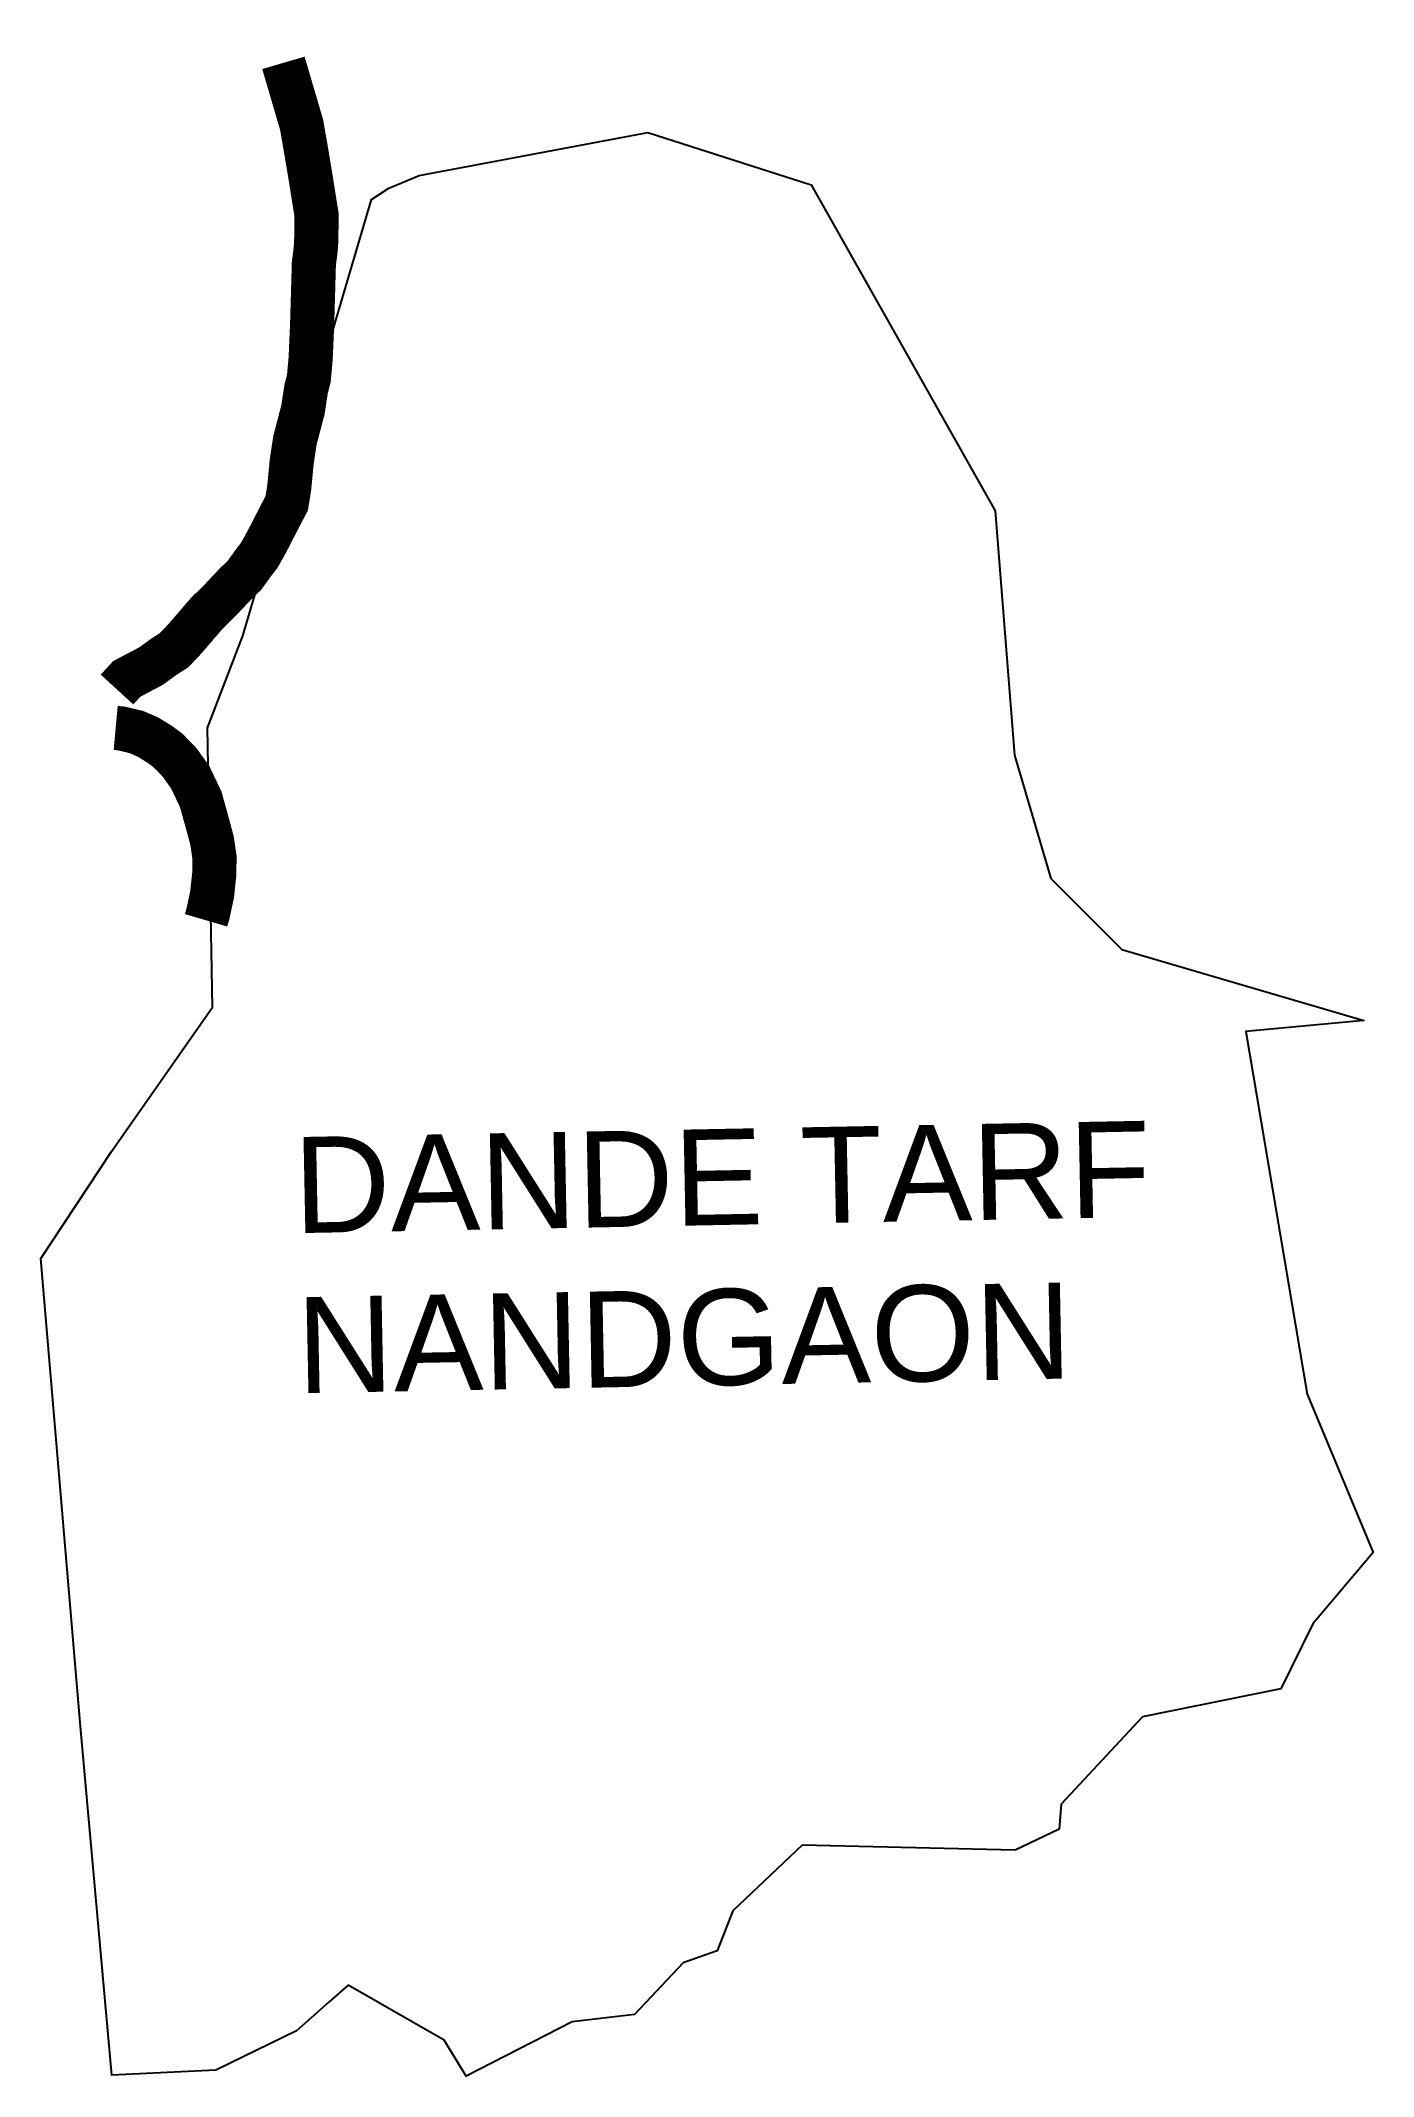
# Model space of a CAD drawing. Header units: metres. Extents: x 278833 to 280342, y 2036040 to 2038344.
import ezdxf

# ---------------------------------------------------------------- set-up
doc = ezdxf.new("R2010")
doc.units = ezdxf.units.M
for name, color, linetype in [('UNPROTECTED', 130, 'Continuous'), ('village', 3, 'Continuous'), ('VILLAGE NAME', 250, 'Continuous')]:
    doc.layers.add(name, color=color, linetype=linetype)
doc.styles.get("Standard").update_dxf_attribs({"font": 'simplex.shx'})

msp = doc.modelspace()

# ---------------------------------------------------------------- linework, layer by layer
at = {"layer": 'UNPROTECTED', "const_width": 50, "flags": 128}
for points in [[(279107.7, 2038319.3), (279119.7, 2038278.4), (279128.2, 2038249.6), (279133.4, 2038220), (279138.6, 2038188.6), (279144.3, 2038152.7), (279145.2, 2038147.3), (279145, 2038124), (279144.6, 2038112.5), (279143.7, 2038103.6), (279142.2, 2038092.6), (279140.2, 2038023), (279138.5, 2037984.3), (279136.5, 2037962.1), (279134.6, 2037954.8), (279133.5, 2037950.7), (279132.9, 2037946.8), (279129.8, 2037926.6), (279120.7, 2037891.7), (279117.1, 2037867.8), (279114.3, 2037838.6), (279111.4, 2037820.6), (279105, 2037808.5), (279088.4, 2037776.2), (279080.1, 2037761.5), (279073.5, 2037753), (279063.6, 2037739.2), (279052.9, 2037728.9), (279035, 2037709.9), (279020.9, 2037696.1), (278995.7, 2037666.8), (278983.9, 2037654.4), (278972.8, 2037647.3), (278957.6, 2037636.3), (278930.3, 2037621.9), (278919.3, 2037609.9)], [(278917.8, 2037566.4), (278924.4, 2037565.8), (278941.1, 2037561.8), (278954.3, 2037556.1), (278967.8, 2037547.8), (278976.6, 2037541.3), (278989.6, 2037528.1), (279002.1, 2037510.8), (279014.1, 2037485.5), (279021.9, 2037457.5), (279026.9, 2037438.9), (279029.7, 2037419.8), (279029.4, 2037400.9), (279027, 2037378.2), (279022.3, 2037356.2), (279020.1, 2037348.7)]]:
    msp.add_lwpolyline(points, dxfattribs=at)
at = {"layer": 'village', "flags": 128}
msp.add_lwpolyline([(279935.4, 2037535.5), (279976.5, 2037396), (280056.9, 2037315.6)], dxfattribs=at)
at = {"layer": 'village'}
for points in [[(280266.7, 2036812.4, 0), (280341.5, 2036633.1, 0), (280273, 2036552.4, 0), (280237, 2036478.9, 0), (280080.2, 2036447, 0), (279988.2, 2036348.1, 0), (279985.9, 2036320, 0), (279936.2, 2036296.1, 0), (279695.1, 2036301.8, 0), (279616.5, 2036227.3, 0), (279598.9, 2036182.2, 0), (279560.2, 2036168.6, 0), (279505.1, 2036110.1, 0), (279434.6, 2036102, 0), (279314.5, 2036040.2, 0), (279289.5, 2036081.1, 0), (279181, 2036143.2, 0), (279159.5, 2036124.3, 0), (279122.4, 2036091.5, 0), (279031.1, 2036047.1, 0), (278913.3, 2036041.6, 0), (278877.8, 2036436, 0), (278832.9, 2036965.8, 0), (278912.9, 2037087.1, 0), (279027.6, 2037250.4, 0), (279021.8, 2037566.6, 0), (279061.8, 2037670.8, 0), (279207.6, 2038164.6, 0), (279227.1, 2038177.4, 0), (279261.4, 2038191.8, 0), (279520.3, 2038240.6, 0), (279705.2, 2038181.1, 0), (279913.3, 2037812.2, 0), (279935.4, 2037535.5, 0)], [(280056.9, 2037315.6, 0), (280330.8, 2037235.4, 0), (280197.4, 2037223, 0), (280266.7, 2036812.4, 0)]]:
    msp.add_polyline3d(points, dxfattribs=at)

# ---------------------------------------------------------------- texts
at = {"layer": 'VILLAGE NAME', "insert": (279118, 2037103.2), "char_height": 108.748, "attachment_point": 1, "rotation": 1.1028}
msp.add_mtext_dynamic_manual_height_columns('{\\fArial|b0|i0|c0|p34;DANDE TARF NANDGAON}', width=1353.069, gutter_width=543.7, heights=[0], dxfattribs=at)

doc.saveas('drawing.dxf')
